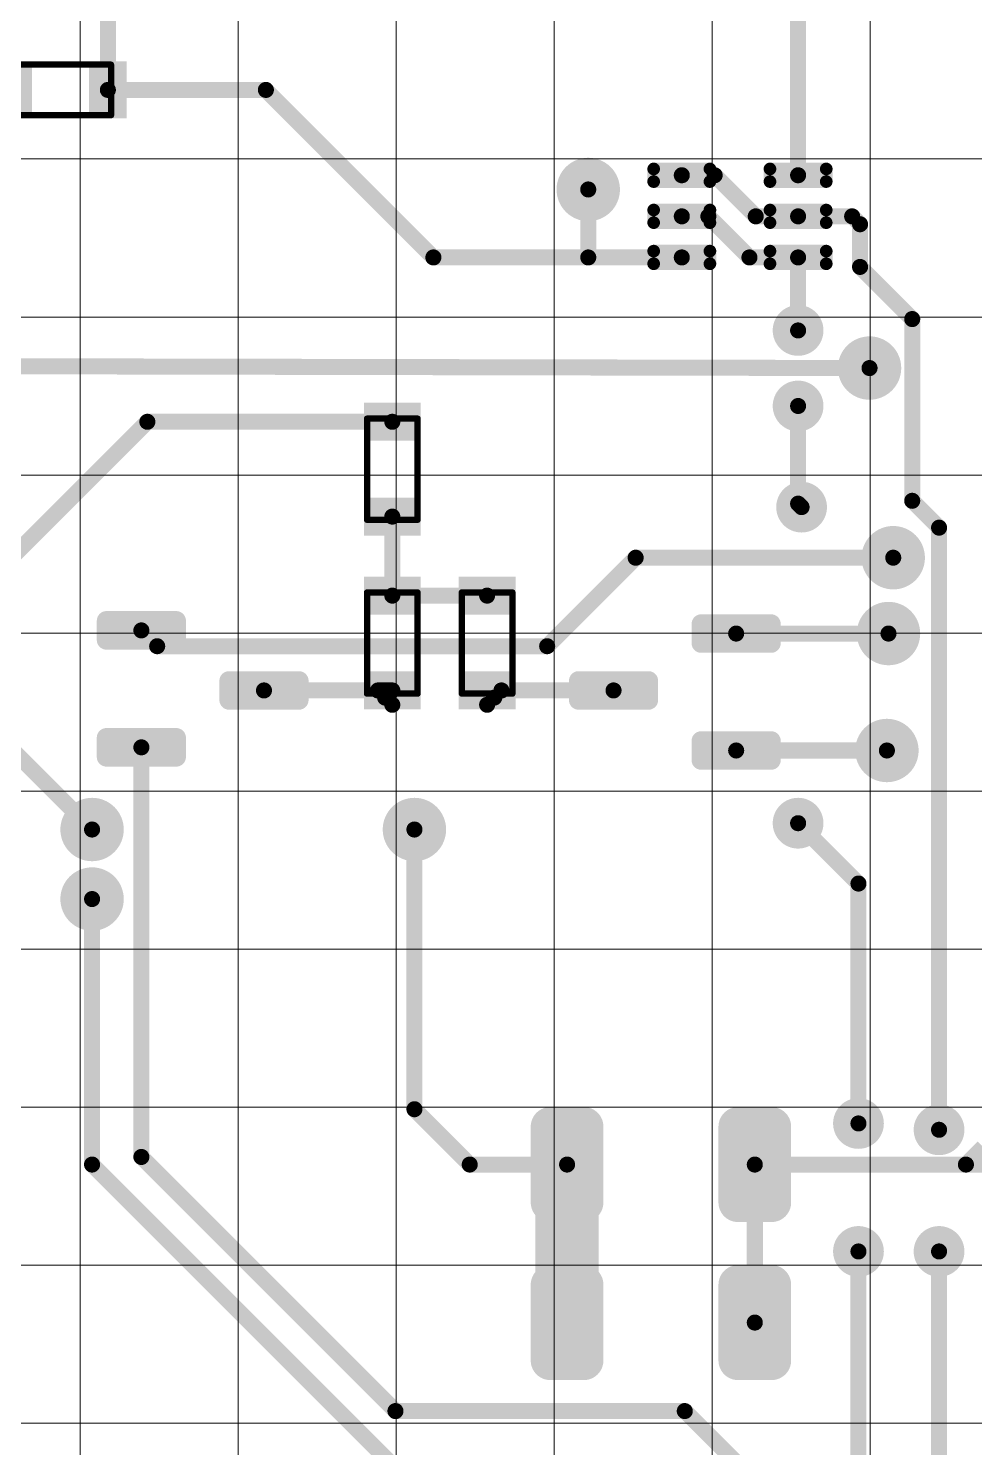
# Model space of a CAD drawing. Extents: x 1752 to 2593, y 74 to 668.
# Drawn here: x 1960.37 to 1988.32, y 525.77 to 567.68 of the extents above; entities that cross this region are included whole.
import ezdxf

# ---------------------------------------------------------------- set-up
doc = ezdxf.new("R2010")
doc.units = 0
doc.header["$MEASUREMENT"] = 0
doc.layers.get('0').update_dxf_attribs({"linetype": 'CONTINUOUS'})
for name, color, linetype in [('BottomSolder', 6, 'CONTINUOUS'), ('KeepOutLayer', 6, 'CONTINUOUS'), ('TopLayer', 1, 'CONTINUOUS')]:
    doc.layers.add(name, color=color, linetype=linetype)

# ---------------------------------------------------------------- blocks, each defined once
blk = doc.blocks.new('CAP3216X125N_9')
at = {"layer": 'TopLayer', "const_width": 0.31049976}
for points in [[(-1.90473076, 0.59950096, 1), (-1.594231, 0.59950096, 1)], [(-1.37573004, 0.59950096, 1), (-1.06523028, 0.59950096, 1)], [(1.06524044, 0.59950096, 1), (1.3757402, 0.59950096, 1)], [(1.59424116, 0.59950096, 1), (1.90474092, 0.59950096, 1)], [(-1.90473076, -0.59949588, 1), (-1.594231, -0.59949588, 1)], [(-1.37573004, -0.59949588, 1), (-1.06523028, -0.59949588, 1)], [(1.06524044, -0.59949588, 1), (1.3757402, -0.59949588, 1)], [(1.59424116, -0.59949588, 1), (1.90474092, -0.59949588, 1)]]:
    blk.add_lwpolyline(points, format="xyb", close=True, dxfattribs=at)
at = {"layer": 'TopLayer'}
for points in [[(-1.22048016, -0.90999564), (-1.22048016, 0.91000072), (-1.74948088, -0.90999564), (-1.74948088, 0.91000072)], [(1.74949104, -0.90999564), (1.74949104, 0.91000072), (1.22049032, -0.90999564), (1.22049032, 0.91000072)], [(-0.9099803999999999, -0.59949588), (-0.9099803999999999, 0.59950096), (-2.05998064, -0.59949588), (-2.05998064, 0.59950096)], [(2.0599908, -0.59949588), (2.0599908, 0.59950096), (0.90999056, -0.59949588), (0.90999056, 0.59950096)]]:
    blk.add_solid(points, dxfattribs=at)
blk = doc.blocks.new('CAP3216X125N_13')
at = {"layer": 'TopLayer', "const_width": 0.31049976}
for points in [[(-1.90473076, 0.5995314399999999, 1), (-1.594231, 0.5995314399999999, 1)], [(-1.37573004, 0.5995314399999999, 1), (-1.06523028, 0.5995314399999999, 1)], [(1.06524044, 0.5995314399999999, 1), (1.3757402, 0.5995314399999999, 1)], [(1.59424116, 0.5995314399999999, 1), (1.90474092, 0.5995314399999999, 1)], [(-1.90473076, -0.5994653999999999, 1), (-1.594231, -0.5994653999999999, 1)], [(-1.37573004, -0.5994653999999999, 1), (-1.06523028, -0.5994653999999999, 1)], [(1.06524044, -0.5994653999999999, 1), (1.3757402, -0.5994653999999999, 1)], [(1.59424116, -0.5994653999999999, 1), (1.90474092, -0.5994653999999999, 1)]]:
    blk.add_lwpolyline(points, format="xyb", close=True, dxfattribs=at)
at = {"layer": 'TopLayer'}
for points in [[(-1.22048016, -0.9099651599999999), (-1.22048016, 0.9100311999999999), (-1.74948088, -0.9099651599999999), (-1.74948088, 0.9100311999999999)], [(1.74949104, -0.9099651599999999), (1.74949104, 0.9100311999999999), (1.22049032, -0.9099651599999999), (1.22049032, 0.9100311999999999)], [(-0.9099803999999999, -0.5994653999999999), (-0.9099803999999999, 0.5995314399999999), (-2.05998064, -0.5994653999999999), (-2.05998064, 0.5995314399999999)], [(2.0599908, -0.5994653999999999), (2.0599908, 0.5995314399999999), (0.90999056, -0.5994653999999999), (0.90999056, 0.5995314399999999)]]:
    blk.add_solid(points, dxfattribs=at)
blk = doc.blocks.new('SOP65P210X100_6N_60')
at = {"layer": 'TopLayer', "const_width": 0.0999998}
for points in [[(-1.41497812, 0.74996294, 1), (-1.31497832, 0.74996294, 1)], [(-0.52497736, 0.74996294, 1), (-0.42497756, 0.74996294, 1)], [(0.42499788, 0.74996294, 1), (0.52499768, 0.74996294, 1)], [(1.31499864, 0.74996294, 1), (1.41499844, 0.74996294, 1)], [(-1.41497812, 0.54996334, 1), (-1.31497832, 0.54996334, 1)], [(-0.52497736, 0.54996334, 1), (-0.42497756, 0.54996334, 1)], [(0.42499788, 0.54996334, 1), (0.52499768, 0.54996334, 1)], [(1.31499864, 0.54996334, 1), (1.41499844, 0.54996334, 1)], [(-1.41497812, 0.09997694, 1), (-1.31497832, 0.09997694, 1)], [(-0.52497736, 0.09997694, 1), (-0.42497756, 0.09997694, 1)], [(0.42499788, 0.09997694, 1), (0.52499768, 0.09997694, 1)], [(1.31499864, 0.09997694, 1), (1.41499844, 0.09997694, 1)], [(-1.41497812, -0.10002266, 1), (-1.31497832, -0.10002266, 1)], [(-0.52497736, -0.10002266, 1), (-0.42497756, -0.10002266, 1)], [(0.42499788, -0.10002266, 1), (0.52499768, -0.10002266, 1)], [(1.31499864, -0.10002266, 1), (1.41499844, -0.10002266, 1)], [(-1.41497812, -0.5500090599999999, 1), (-1.31497832, -0.5500090599999999, 1)], [(-1.41497812, -0.75000866, 1), (-1.31497832, -0.75000866, 1)], [(-0.52497736, -0.5500090599999999, 1), (-0.42497756, -0.5500090599999999, 1)], [(-0.52497736, -0.75000866, 1), (-0.42497756, -0.75000866, 1)], [(0.42499788, -0.5500090599999999, 1), (0.52499768, -0.5500090599999999, 1)], [(0.42499788, -0.75000866, 1), (0.52499768, -0.75000866, 1)], [(1.31499864, -0.5500090599999999, 1), (1.41499844, -0.5500090599999999, 1)], [(1.31499864, -0.75000866, 1), (1.41499844, -0.75000866, 1)]]:
    blk.add_lwpolyline(points, format="xyb", close=True, dxfattribs=at)
at = {"layer": 'TopLayer'}
for points in [[(-1.46497802, 0.54996334), (-0.37497766, 0.54996334), (-1.46497802, 0.74996294), (-0.37497766, 0.74996294)], [(-1.36497822, 0.44996354), (-0.47497746, 0.44996354), (-1.36497822, 0.8499627399999999), (-0.47497746, 0.8499627399999999)], [(1.46499834, 0.74996294), (0.37499798, 0.74996294), (1.46499834, 0.54996334), (0.37499798, 0.54996334)], [(1.36499854, 0.8499627399999999), (0.47499778, 0.8499627399999999), (1.36499854, 0.44996354), (0.47499778, 0.44996354)], [(-1.46497802, -0.10002266), (-0.37497766, -0.10002266), (-1.46497802, 0.09997694), (-0.37497766, 0.09997694)], [(-1.36497822, -0.20002246), (-0.47497746, -0.20002246), (-1.36497822, 0.19997674), (-0.47497746, 0.19997674)], [(1.46499834, 0.09997694), (0.37499798, 0.09997694), (1.46499834, -0.10002266), (0.37499798, -0.10002266)], [(1.36499854, 0.19997674), (0.47499778, 0.19997674), (1.36499854, -0.20002246), (0.47499778, -0.20002246)], [(-1.46497802, -0.75000866), (-0.37497766, -0.75000866), (-1.46497802, -0.5500090599999999), (-0.37497766, -0.5500090599999999)], [(-1.36497822, -0.85000846), (-0.47497746, -0.85000846), (-1.36497822, -0.45000926), (-0.47497746, -0.45000926)], [(1.46499834, -0.5500090599999999), (0.37499798, -0.5500090599999999), (1.46499834, -0.75000866), (0.37499798, -0.75000866)], [(1.36499854, -0.45000926), (0.47499778, -0.45000926), (1.36499854, -0.85000846), (0.47499778, -0.85000846)]]:
    blk.add_solid(points, dxfattribs=at)
blk = doc.blocks.new('___0603_85')
at = {"layer": 'KeepOutLayer', "const_width": 0.0999998}
for points in [[(-0.79999586, 0.40002968), (-0.79999586, -0.39996872)], [(0.80000094, 0.40002968), (-0.79999586, 0.40002968)], [(0.80000094, 0.40002968), (0.80000094, -0.39996872)], [(0.80000094, -0.39996872), (-0.79999586, -0.39996872)]]:
    blk.add_lwpolyline(points, dxfattribs=at)
at = {"layer": 'KeepOutLayer', "const_width": 0.0499999}
for points in [[(-0.8249945399999999, 0.40002968, 1), (-0.77499718, 0.40002968, 1)], [(-0.8249945399999999, 0.40002968, 1), (-0.77499718, 0.40002968, 1)], [(0.7750022599999999, 0.40002968, 1), (0.8249996199999999, 0.40002968, 1)], [(0.7750022599999999, 0.40002968, 1), (0.8249996199999999, 0.40002968, 1)], [(-0.8249945399999999, -0.39996872, 1), (-0.77499718, -0.39996872, 1)], [(-0.8249945399999999, -0.39996872, 1), (-0.77499718, -0.39996872, 1)], [(0.7750022599999999, -0.39996872, 1), (0.8249996199999999, -0.39996872, 1)], [(0.7750022599999999, -0.39996872, 1), (0.8249996199999999, -0.39996872, 1)]]:
    blk.add_lwpolyline(points, format="xyb", close=True, dxfattribs=at)
at = {"layer": 'TopLayer'}
for points in [[(-1.05000806, -0.44996862), (-0.45000926, -0.44996862), (-1.05000806, 0.45002958), (-0.45000926, 0.45002958)], [(0.45001434, -0.44996862), (1.05001314, -0.44996862), (0.45001434, 0.45002958), (1.05001314, 0.45002958)]]:
    blk.add_solid(points, dxfattribs=at)
blk = doc.blocks.new('___0603_92')
at = {"layer": 'KeepOutLayer', "const_width": 0.0999998}
for points in [[(-0.79996284, 0.39999412), (-0.79996284, -0.40000428)], [(-0.79996284, 0.39999412), (0.8000339599999999, 0.39999412)], [(0.8000339599999999, 0.39999412), (0.8000339599999999, -0.40000428)], [(-0.79996284, -0.40000428), (0.8000339599999999, -0.40000428)]]:
    blk.add_lwpolyline(points, dxfattribs=at)
at = {"layer": 'KeepOutLayer', "const_width": 0.0499999}
for points in [[(-0.82496152, 0.39999412, 1), (-0.7749641599999999, 0.39999412, 1)], [(-0.82496152, 0.39999412, 1), (-0.7749641599999999, 0.39999412, 1)], [(0.77503528, 0.39999412, 1), (0.82503264, 0.39999412, 1)], [(0.77503528, 0.39999412, 1), (0.82503264, 0.39999412, 1)], [(-0.82496152, -0.40000428, 1), (-0.7749641599999999, -0.40000428, 1)], [(-0.82496152, -0.40000428, 1), (-0.7749641599999999, -0.40000428, 1)], [(0.77503528, -0.40000428, 1), (0.82503264, -0.40000428, 1)], [(0.77503528, -0.40000428, 1), (0.82503264, -0.40000428, 1)]]:
    blk.add_lwpolyline(points, format="xyb", close=True, dxfattribs=at)
at = {"layer": 'TopLayer'}
for points in [[(-1.04997504, -0.45000418), (-0.44997624, -0.45000418), (-1.04997504, 0.44999402), (-0.44997624, 0.44999402)], [(0.45004736, -0.45000418), (1.05004616, -0.45000418), (0.45004736, 0.44999402), (1.05004616, 0.44999402)]]:
    blk.add_solid(points, dxfattribs=at)
blk = doc.blocks.new('___0603_93')
at = {"layer": 'KeepOutLayer', "const_width": 0.0999998}
for points in [[(-0.7999704599999999, 0.3999738), (-0.7999704599999999, -0.4000246)], [(-0.7999704599999999, 0.3999738), (0.80002634, 0.3999738)], [(0.80002634, 0.3999738), (0.80002634, -0.4000246)], [(-0.7999704599999999, -0.4000246), (0.80002634, -0.4000246)]]:
    blk.add_lwpolyline(points, dxfattribs=at)
at = {"layer": 'KeepOutLayer', "const_width": 0.0499999}
for points in [[(-0.82496914, 0.3999738, 1), (-0.77497178, 0.3999738, 1)], [(-0.82496914, 0.3999738, 1), (-0.77497178, 0.3999738, 1)], [(0.77502766, 0.3999738, 1), (0.82502502, 0.3999738, 1)], [(0.77502766, 0.3999738, 1), (0.82502502, 0.3999738, 1)], [(-0.82496914, -0.4000246, 1), (-0.77497178, -0.4000246, 1)], [(-0.82496914, -0.4000246, 1), (-0.77497178, -0.4000246, 1)], [(0.77502766, -0.4000246, 1), (0.82502502, -0.4000246, 1)], [(0.77502766, -0.4000246, 1), (0.82502502, -0.4000246, 1)]]:
    blk.add_lwpolyline(points, format="xyb", close=True, dxfattribs=at)
at = {"layer": 'TopLayer'}
for points in [[(-1.04998266, -0.4500245), (-0.44998386, -0.4500245), (-1.04998266, 0.4499737), (-0.44998386, 0.4499737)], [(0.45003974, -0.4500245), (1.05003854, -0.4500245), (0.45003974, 0.4499737), (1.05003854, 0.4499737)]]:
    blk.add_solid(points, dxfattribs=at)
blk = doc.blocks.new('___0603_97')
at = {"layer": 'KeepOutLayer', "const_width": 0.0999998}
for points in [[(-0.79996538, 0.3999738), (-0.79996538, -0.4000246)], [(-0.79996538, 0.3999738), (0.8000314199999999, 0.3999738)], [(0.8000314199999999, 0.3999738), (0.8000314199999999, -0.4000246)], [(-0.79996538, -0.4000246), (0.8000314199999999, -0.4000246)]]:
    blk.add_lwpolyline(points, dxfattribs=at)
at = {"layer": 'KeepOutLayer', "const_width": 0.0499999}
for points in [[(-0.82496406, 0.3999738, 1), (-0.7749667, 0.3999738, 1)], [(-0.82496406, 0.3999738, 1), (-0.7749667, 0.3999738, 1)], [(0.77503274, 0.3999738, 1), (0.8250301, 0.3999738, 1)], [(0.77503274, 0.3999738, 1), (0.8250301, 0.3999738, 1)], [(-0.82496406, -0.4000246, 1), (-0.7749667, -0.4000246, 1)], [(-0.82496406, -0.4000246, 1), (-0.7749667, -0.4000246, 1)], [(0.77503274, -0.4000246, 1), (0.8250301, -0.4000246, 1)], [(0.77503274, -0.4000246, 1), (0.8250301, -0.4000246, 1)]]:
    blk.add_lwpolyline(points, format="xyb", close=True, dxfattribs=at)
at = {"layer": 'TopLayer'}
for points in [[(-1.04997758, -0.4500245), (-0.44997878, -0.4500245), (-1.04997758, 0.4499737), (-0.44997878, 0.4499737)], [(0.45004482, -0.4500245), (1.05004362, -0.4500245), (0.45004482, 0.4499737), (1.05004362, 0.4499737)]]:
    blk.add_solid(points, dxfattribs=at)
blk = doc.blocks.new('SOT23_3P96_237X112L42X44_125')
at = {"layer": 'TopLayer', "const_width": 0.15249906}
for points in [[(-1.59869124, 1.10247684, 1), (-1.44619472, 1.10247684, 1)], [(-0.49368964, 1.10247684, 1), (-0.34119312, 1.10247684, 1)], [(-1.59869124, 0.79747872, 1), (-1.44619472, 0.79747872, 1)], [(-0.49368964, 0.79747872, 1), (-0.34119312, 0.79747872, 1)], [(0.34130996, 0.15246604, 1), (0.49380648, 0.15246604, 1)], [(1.44631156, 0.15246604, 1), (1.59880808, 0.15246604, 1)], [(0.34130996, -0.15253208, 1), (0.49380648, -0.15253208, 1)], [(1.44631156, -0.15253208, 1), (1.59880808, -0.15253208, 1)], [(-1.59869124, -0.74755756, 1), (-1.44619472, -0.74755756, 1)], [(-0.49368964, -0.74755756, 1), (-0.34119312, -0.74755756, 1)], [(-1.59869124, -1.05255568, 1), (-1.44619472, -1.05255568, 1)], [(-0.49368964, -1.05255568, 1), (-0.34119312, -1.05255568, 1)]]:
    blk.add_lwpolyline(points, format="xyb", close=True, dxfattribs=at)
at = {"layer": 'TopLayer'}
for points in [[(-1.52244298, 1.2549759), (-1.52244298, 0.64497966), (-0.41744138, 1.2549759), (-0.41744138, 0.64497966)], [(-1.67494204, 1.10247684), (-1.67494204, 0.79747872), (-0.26494232, 1.10247684), (-0.26494232, 0.79747872)], [(0.41755822, 0.3049651), (0.41755822, -0.30503114), (1.52255982, 0.3049651), (1.52255982, -0.30503114)], [(0.26505916, 0.15246604), (0.26505916, -0.15253208), (1.67505888, 0.15246604), (1.67505888, -0.15253208)], [(-1.52244298, -0.5950584999999999), (-1.52244298, -1.20505474), (-0.41744138, -0.5950584999999999), (-0.41744138, -1.20505474)], [(-1.67494204, -0.74755756), (-1.67494204, -1.05255568), (-0.26494232, -0.74755756), (-0.26494232, -1.05255568)]]:
    blk.add_solid(points, dxfattribs=at)
blk = doc.blocks.new('SOT23_3P96_237X112L42X44_126')
at = {"layer": 'TopLayer', "const_width": 0.15249906}
for points in [[(-1.59874458, 1.1025251, 1), (-1.44624806, 1.1025251, 1)], [(-0.49374298, 1.1025251, 1), (-0.34124646, 1.1025251, 1)], [(-1.59874458, 0.79752698, 1), (-1.44624806, 0.79752698, 1)], [(-0.49374298, 0.79752698, 1), (-0.34124646, 0.79752698, 1)], [(0.34125662, 0.1525143, 1), (0.49375314, 0.1525143, 1)], [(1.44625822, 0.1525143, 1), (1.59875474, 0.1525143, 1)], [(0.34125662, -0.15248382, 1), (0.49375314, -0.15248382, 1)], [(1.44625822, -0.15248382, 1), (1.59875474, -0.15248382, 1)], [(-1.59874458, -0.7475092999999999, 1), (-1.44624806, -0.7475092999999999, 1)], [(-0.49374298, -0.7475092999999999, 1), (-0.34124646, -0.7475092999999999, 1)], [(-1.59874458, -1.05250742, 1), (-1.44624806, -1.05250742, 1)], [(-0.49374298, -1.05250742, 1), (-0.34124646, -1.05250742, 1)]]:
    blk.add_lwpolyline(points, format="xyb", close=True, dxfattribs=at)
at = {"layer": 'TopLayer'}
for points in [[(-1.52249632, 1.25502416), (-1.52249632, 0.64502792), (-0.41749472, 1.25502416), (-0.41749472, 0.64502792)], [(-1.67499538, 1.1025251), (-1.67499538, 0.79752698), (-0.26499566, 1.1025251), (-0.26499566, 0.79752698)], [(0.41750488, 0.30501336), (0.41750488, -0.30498288), (1.52250648, 0.30501336), (1.52250648, -0.30498288)], [(0.26500582, 0.1525143), (0.26500582, -0.15248382), (1.67500554, 0.1525143), (1.67500554, -0.15248382)], [(-1.52249632, -0.5950102399999999), (-1.52249632, -1.20500648), (-0.41749472, -0.5950102399999999), (-0.41749472, -1.20500648)], [(-1.67499538, -0.7475092999999999), (-1.67499538, -1.05250742), (-0.26499566, -0.7475092999999999), (-0.26499566, -1.05250742)]]:
    blk.add_solid(points, dxfattribs=at)

msp = doc.modelspace()

# ---------------------------------------------------------------- linework, layer by layer
at = {"lineweight": 9}
for p, q in [((1961.895451783016, 615.1674372301444), (1961.895451783016, 465.8091769876678)), ((1966.562897821661, 615.1674372301444), (1966.562897821661, 461.1417369233536)), ((1971.230343860307, 615.1674372301444), (1971.230343860307, 465.8091769876678)), ((1975.897789898952, 615.1674372301444), (1975.897789898952, 465.8091769876678)), ((1980.565235937597, 615.1674372301444), (1980.565235937597, 465.8091769876678)), ((1985.232681976242, 615.1674372301444), (1985.232681976242, 461.1417369233536)), ((2003.902491073655, 563.825549773548), (1817.204648295641, 563.825549773548)), ((2041.242065366484, 563.8255295800678), (1854.54422258847, 563.8255295800678)), ((2003.902491073655, 559.1581037349027), (1812.53717854637, 559.1581037349027)), ((2041.242065366484, 559.1580835414228), (1849.8767528392, 559.1580835414228)), ((2003.902491073655, 554.4906576962577), (1817.204648295641, 554.4906576962577)), ((2041.242065366484, 554.4906375027775), (1854.54422258847, 554.4906375027775)), ((2003.902466746926, 549.8232116576124), (1817.204623968912, 549.8232116576124)), ((2041.242041039756, 549.8231914641323), (1854.544198261742, 549.8231914641323)), ((2003.902491073655, 545.1557656189672), (1817.204648295641, 545.1557656189672)), ((2041.242065366484, 545.1557454254872), (1854.54422258847, 545.1557454254872)), ((2003.902491073655, 540.4883195803219), (1812.53717854637, 540.4883195803219)), ((2041.242065366484, 540.488299386842), (1849.8767528392, 540.488299386842)), ((2003.902491073655, 535.8208735416769), (1817.204648295641, 535.8208735416769)), ((2041.242065366484, 535.8208533481967), (1854.54422258847, 535.8208533481967)), ((2003.902491073655, 531.1534275030316), (1817.204648295641, 531.1534275030316)), ((2041.242065366484, 531.1534073095514), (1854.54422258847, 531.1534073095514)), ((2003.902491073655, 526.4859814643863), (1817.204648295641, 526.4859814643863)), ((2041.242065366484, 526.4859612709064), (1854.54422258847, 526.4859612709064))]:
    msp.add_line(p, q, dxfattribs=at)
at = {"layer": 'BottomSolder'}
for points, const_width in [([(1976.435085403809, 562.9249746355118, 1), (1977.37156028342, 562.9249746355118, 1)], 0.9364748796110403), ([(1982.726771111967, 558.7615404796364, 1), (1983.476548523428, 558.7615404796364, 1)], 0.7497774114609154), ([(1984.743151189241, 557.650730852207, 1), (1985.679626068852, 557.650730852207, 1)], 0.9364748796110403), ([(1982.726771111967, 556.5305413011812, 1), (1983.476548523428, 556.5305413011812, 1)], 0.7497774114609154), ([(1982.829495027514, 553.543377068654, 1), (1983.579272438975, 553.543377068654, 1)], 0.7497774114609154), ([(1985.443269065866, 552.0497925813278, 1), (1986.379743945477, 552.0497925813278, 1)], 0.9364748796110403), ([(1985.303238851566, 549.8093945107752, 1), (1986.239713731177, 549.8093945107752, 1)], 0.9364748796110403), ([(1985.25656685559, 546.3555103184984, 1), (1986.193041735202, 546.3555103184984, 1)], 0.9364748796110403), ([(1961.77935786465, 544.0218204193731, 1), (1962.715832744261, 544.0218204193731, 1)], 0.9364748796110403), ([(1971.300881319055, 544.0218204193731, 1), (1972.237356198666, 544.0218204193731, 1)], 0.9364748796110403), ([(1982.726771111967, 544.2084846926467, 1), (1983.476548523428, 544.2084846926467, 1)], 0.7497774114609154), ([(1961.77935786465, 541.96810084847, 1), (1962.715832744261, 541.96810084847, 1)], 0.9364748796110403), ([(1984.50977698299, 535.3403359870155, 1), (1985.259554394451, 535.3403359870155, 1)], 0.7497774114609154), ([(1986.890176815092, 535.1536385188655, 1), (1987.639954226553, 535.1536385188655, 1)], 0.7497774114609154), ([(1984.50977698299, 531.5597051437875, 1), (1985.259554394451, 531.5597051437875, 1)], 0.7497774114609154), ([(1986.890176815092, 531.5597098859126, 1), (1987.639954226553, 531.5597098859126, 1)], 0.7497774114609154)]:
    msp.add_lwpolyline(points, format="xyb", close=True, dxfattribs=dict(at, const_width=const_width))
at = {"layer": 'TopLayer'}
for points, const_width in [([(1983.101659817698, 563.3450320835371), (1983.101659817698, 572.0824925614637)], 0.4742125175263521), ([(1962.714315264205, 565.8653767716859), (1962.714315264205, 569.1046276364051)], 0.4742125175263521), ([(1962.714315264205, 565.8653767716859), (1967.38179938921, 565.8653767716859)], 0.4742125175263521), ([(1967.38179938921, 565.8653767716859), (1972.329163742059, 560.9180124188371)], 0.4742125175263521), ([(1979.666464340737, 563.3450320835371), (1980.637272206617, 563.3450320835371)], 0.4742125175263521), ([(1980.637272206617, 563.3450320835371), (1981.850782038966, 562.1315222511868)], 0.4742125175263521), ([(1976.903322843614, 560.9180124188371), (1976.903322843614, 562.9249746355118)], 0.4742125175263521), ([(1979.666464340737, 562.1315222511868), (1980.450527317215, 562.1315222511868)], 0.4742125175263521), ([(1980.450527317215, 562.1315222511868), (1981.664037149565, 560.9180124188371)], 0.4742125175263521), ([(1981.850782038966, 562.1315222511868), (1983.101659817698, 562.1315222511868)], 0.4742125175263521), ([(1983.101659817698, 562.1315222511868), (1984.697920799319, 562.1315222511868)], 0.4742125175263521), ([(1984.697920799319, 562.1315222511868), (1984.931342426821, 561.8981006236849)], 0.4742125175263521), ([(1984.931342426821, 560.6378950847342), (1984.931342426821, 561.8981006236849)], 0.4742125175263521), ([(1972.329163742059, 560.9180124188371), (1976.903322843614, 560.9180124188371)], 0.4742125175263521), ([(1976.903322843614, 560.9180124188371), (1979.666464340737, 560.9180124188371)], 0.4742125175263521), ([(1981.664037149565, 560.9180124188371), (1983.101659817698, 560.9180124188371)], 0.4742125175263521), ([(1983.101659817698, 558.7615404796364), (1983.101659817698, 560.9180124188371)], 0.4742125175263521), ([(1984.931342426821, 560.6378950847342), (1986.471598910122, 559.0976386014332)], 0.4742125175263521), ([(1986.471598910122, 553.730074536804), (1986.471598910122, 559.0976386014332)], 0.4742125175263521), ([(1940.963989092838, 557.7441080390332), (1985.211388629046, 557.650730852207)], 0.4742125175263521), ([(1983.101659817698, 553.6461009842006), (1983.101659817698, 556.5305413011812)], 0.4742125175263521), ([(1957.043397452114, 549.2260182717142), (1963.881257427334, 556.0638782469338)], 0.4742125175263521), ([(1963.881257427334, 556.0638782469338), (1971.115748752212, 556.0638782469338)], 0.4742125175263521), ([(1983.101659817698, 553.6461009842006), (1983.204383733244, 553.543377068654)], 0.4742125175263521), ([(1986.471598910122, 553.730074536804), (1987.265065520823, 552.9366079261034)], 0.4742125175263521), ([(1971.115748752212, 550.9296741621794), (1971.115748752212, 553.2633688034299)], 0.4742125175263521), ([(1987.265065520823, 535.1536385188655), (1987.265065520823, 552.9366079261034)], 0.4742125175263521), ([(1975.689813011265, 549.435999574475), (1978.303577565367, 552.0497641285766)], 0.4742125175263521), ([(1978.303577565367, 552.0497641285766), (1985.911506505671, 552.0497925813278)], 0.4742125175263521), ([(1971.115748752212, 550.9296741621794), (1973.916163353212, 550.9296741621794)], 0.4742125175263521), ([(1963.703807103275, 549.9028143767281), (1964.170621905529, 549.435999574475)], 0.4742125175263521), ([(1981.272053082578, 549.8094893532788), (1981.272147925082, 549.8093945107752)], 0.4742125175263521), ([(1981.272147925082, 549.8093945107752), (1985.771476291372, 549.8093945107752)], 0.4742125175263521), ([(1964.170621905529, 549.435999574475), (1975.689813011265, 549.435999574475)], 0.4742125175263521), ([(1957.043397452114, 549.2260182717142), (1962.247595304455, 544.0218204193731)], 0.4742125175263521), ([(1967.325747469638, 548.1291647186757), (1970.691897604047, 548.1291647186757)], 0.4742125175263521), ([(1970.691897604047, 548.1291647186757), (1970.903870599381, 547.9172865658448)], 0.4742125175263521), ([(1970.691897604047, 548.1291647186757), (1970.903870599381, 547.9172865658448)], 0.4742125175263521), ([(1970.691897604047, 548.1291647186757), (1971.115748752212, 548.1291647186757)], 0.4742125175263521), ([(1970.691897604047, 548.1291647186757), (1970.903870599381, 547.9172865658448)], 0.4742125175263521), ([(1974.128041506043, 547.9172865658448), (1974.339919658873, 548.1291647186757)], 0.4742125175263521), ([(1974.128041506043, 547.9172865658448), (1974.339919658873, 548.1291647186757)], 0.4742125175263521), ([(1974.128041506043, 547.9172865658448), (1974.339919658873, 548.1291647186757)], 0.4742125175263521), ([(1974.339919658873, 548.1291647186757), (1977.650112716215, 548.1291647186757)], 0.4742125175263521), ([(1970.903870599381, 547.9172865658448), (1971.115748752212, 547.705408413014)], 0.4742125175263521), ([(1970.903870599381, 547.9172865658448), (1971.115748752212, 547.705408413014)], 0.4742125175263521), ([(1970.903870599381, 547.9172865658448), (1971.115748752212, 547.705408413014)], 0.4742125175263521), ([(1970.903870599381, 547.9172865658448), (1971.115748752212, 547.705408413014)], 0.4742125175263521), ([(1970.903870599381, 547.9172865658448), (1971.115748752212, 547.705408413014)], 0.4742125175263521), ([(1973.916163353212, 547.705408413014), (1974.128041506043, 547.9172865658448)], 0.4742125175263521), ([(1973.916163353212, 547.705408413014), (1974.128041506043, 547.9172865658448)], 0.4742125175263521), ([(1973.916163353212, 547.705408413014), (1974.128041506043, 547.9172865658448)], 0.4742125175263521), ([(1963.703807103275, 534.3508251794439), (1963.703807103275, 546.4488400840729)], 0.4742125175263521), ([(1981.272053082578, 546.3555150606236), (1985.724804295397, 546.3555103184984)], 0.4742125175263521), ([(1971.76911875886, 535.7603744665395), (1971.76911875886, 544.0218204193731)], 0.4742125175263521), ([(1983.101659817698, 544.2084846926467), (1984.884665688721, 542.4254788216243)], 0.4742125175263521), ([(1984.884665688721, 535.3403359870155), (1984.884665688721, 542.4254788216243)], 0.4742125175263521), ([(1962.247595304455, 534.1268071861649), (1962.247595304455, 541.96810084847)], 0.4742125175263521), ([(1971.76911875886, 535.7603744665395), (1973.402780881738, 534.1268071861649)], 0.4742125175263521), ([(1976.2779313755, 529.4594179036634), (1976.2779313755, 534.1268071861649)], 1.866979423626424), ([(1988.058532131523, 534.1268071861649), (1988.571985734875, 534.6402607895164)], 0.4742125175263521), ([(1963.703807103275, 534.3508251794439), (1971.209073775662, 526.845558507058)], 0.4742125175263521), ([(1962.247595304455, 534.1268071861649), (1971.582373869458, 524.7919337786585)], 0.4742125175263521), ([(1973.402780881738, 534.1268071861649), (1976.2779313755, 534.1268071861649)], 0.4742125175263521), ([(1981.822803500433, 534.1268071861649), (1988.058532131523, 534.1268071861649)], 0.4742125175263521), ([(1981.822803500433, 529.4594179036634), (1981.822803500433, 534.1268071861649)], 0.4742125175263521), ([(1988.058532131523, 534.1268071861649), (1997.62678922953, 534.1268071861649)], 0.4742125175263521), ([(1984.884665688721, 521.6740481235498), (1984.884665688721, 531.5597051437875)], 0.4742125175263521), ([(1987.265065520823, 522.3648429820811), (1987.265065520823, 531.5597098859126)], 0.4742125175263521), ([(1971.209073775662, 526.845558507058), (1979.754098813976, 526.845558507058)], 0.4742125175263521), ([(1979.754098813976, 526.845558507058), (1981.384062079217, 525.21569008432)], 0.4742125175263521)]:
    msp.add_lwpolyline(points, dxfattribs=dict(at, const_width=const_width))
for points, const_width in [([(1962.595762134823, 565.8653767716859, 1), (1962.832868393587, 565.8653767716859, 1)], 0.2371062587631761), ([(1962.595762134823, 565.8653767716859, 1), (1962.832868393587, 565.8653767716859, 1)], 0.2371062587631761), ([(1967.263246259828, 565.8653767716859, 1), (1967.500352518592, 565.8653767716859, 1)], 0.2371062587631761), ([(1967.263246259828, 565.8653767716859, 1), (1967.500352518592, 565.8653767716859, 1)], 0.2371062587631761), ([(1976.529927907314, 562.9249746355118, 1), (1977.276717779914, 562.9249746355118, 1)], 0.7467898726004993), ([(1979.547911211355, 563.3450320835371, 1), (1979.785017470118, 563.3450320835371, 1)], 0.2371062587631761), ([(1980.518719077236, 563.3450320835371, 1), (1980.755825335999, 563.3450320835371, 1)], 0.2371062587631761), ([(1980.518719077236, 563.3450320835371, 1), (1980.755825335999, 563.3450320835371, 1)], 0.2371062587631761), ([(1982.983106688317, 563.3450320835371, 1), (1983.22021294708, 563.3450320835371, 1)], 0.2371062587631761), ([(1976.784769714233, 562.9249746355118, 1), (1977.021875972996, 562.9249746355118, 1)], 0.2371062587631761), ([(1979.547911211355, 562.1315222511868, 1), (1979.785017470118, 562.1315222511868, 1)], 0.2371062587631761), ([(1980.331974187833, 562.1315222511868, 1), (1980.569080446597, 562.1315222511868, 1)], 0.2371062587631761), ([(1980.331974187833, 562.1315222511868, 1), (1980.569080446597, 562.1315222511868, 1)], 0.2371062587631761), ([(1981.732228909586, 562.1315222511868, 1), (1981.969335168349, 562.1315222511868, 1)], 0.2371062587631761), ([(1981.732228909586, 562.1315222511868, 1), (1981.969335168349, 562.1315222511868, 1)], 0.2371062587631761), ([(1982.983106688317, 562.1315222511868, 1), (1983.22021294708, 562.1315222511868, 1)], 0.2371062587631761), ([(1982.983106688317, 562.1315222511868, 1), (1983.22021294708, 562.1315222511868, 1)], 0.2371062587631761), ([(1984.579367669937, 562.1315222511868, 1), (1984.8164739287, 562.1315222511868, 1)], 0.2371062587631761), ([(1984.579367669937, 562.1315222511868, 1), (1984.8164739287, 562.1315222511868, 1)], 0.2371062587631761), ([(1984.812789297439, 561.8981006236849, 1), (1985.049895556203, 561.8981006236849, 1)], 0.2371062587631761), ([(1984.812789297439, 561.8981006236849, 1), (1985.049895556203, 561.8981006236849, 1)], 0.2371062587631761), ([(1972.210610612677, 560.9180124188371, 1), (1972.44771687144, 560.9180124188371, 1)], 0.2371062587631761), ([(1972.210610612677, 560.9180124188371, 1), (1972.44771687144, 560.9180124188371, 1)], 0.2371062587631761), ([(1976.784769714233, 560.9180124188371, 1), (1977.021875972996, 560.9180124188371, 1)], 0.2371062587631761), ([(1976.784769714233, 560.9180124188371, 1), (1977.021875972996, 560.9180124188371, 1)], 0.2371062587631761), ([(1976.784769714233, 560.9180124188371, 1), (1977.021875972996, 560.9180124188371, 1)], 0.2371062587631761), ([(1979.547911211355, 560.9180124188371, 1), (1979.785017470118, 560.9180124188371, 1)], 0.2371062587631761), ([(1981.545484020184, 560.9180124188371, 1), (1981.782590278947, 560.9180124188371, 1)], 0.2371062587631761), ([(1981.545484020184, 560.9180124188371, 1), (1981.782590278947, 560.9180124188371, 1)], 0.2371062587631761), ([(1982.983106688317, 560.9180124188371, 1), (1983.22021294708, 560.9180124188371, 1)], 0.2371062587631761), ([(1982.983106688317, 560.9180124188371, 1), (1983.22021294708, 560.9180124188371, 1)], 0.2371062587631761), ([(1984.812789297439, 560.6378950847342, 1), (1985.049895556203, 560.6378950847342, 1)], 0.2371062587631761), ([(1984.812789297439, 560.6378950847342, 1), (1985.049895556203, 560.6378950847342, 1)], 0.2371062587631761), ([(1982.821613615472, 558.7615404796364, 1), (1983.381706019923, 558.7615404796364, 1)], 0.5600924044503744), ([(1986.35304578074, 559.0976386014332, 1), (1986.590152039503, 559.0976386014332, 1)], 0.2371062587631761), ([(1986.35304578074, 559.0976386014332, 1), (1986.590152039503, 559.0976386014332, 1)], 0.2371062587631761), ([(1982.983106688317, 558.7615404796364, 1), (1983.22021294708, 558.7615404796364, 1)], 0.2371062587631761), ([(1984.837993692746, 557.650730852207, 1), (1985.584783565346, 557.650730852207, 1)], 0.7467898726004993), ([(1985.092835499665, 557.650730852207, 1), (1985.329941758428, 557.650730852207, 1)], 0.2371062587631761), ([(1982.821613615472, 556.5305413011812, 1), (1983.381706019923, 556.5305413011812, 1)], 0.5600924044503744), ([(1982.983106688317, 556.5305413011812, 1), (1983.22021294708, 556.5305413011812, 1)], 0.2371062587631761), ([(1963.762704297952, 556.0638782469338, 1), (1963.999810556716, 556.0638782469338, 1)], 0.2371062587631761), ([(1963.762704297952, 556.0638782469338, 1), (1963.999810556716, 556.0638782469338, 1)], 0.2371062587631761), ([(1970.997195622831, 556.0638782469338, 1), (1971.234301881594, 556.0638782469338, 1)], 0.2371062587631761), ([(1982.924337531019, 553.543377068654, 1), (1983.48442993547, 553.543377068654, 1)], 0.5600924044503744), ([(1982.983106688317, 553.6461009842006, 1), (1983.22021294708, 553.6461009842006, 1)], 0.2371062587631761), ([(1982.983106688317, 553.6461009842006, 1), (1983.22021294708, 553.6461009842006, 1)], 0.2371062587631761), ([(1983.085830603863, 553.543377068654, 1), (1983.322936862626, 553.543377068654, 1)], 0.2371062587631761), ([(1986.35304578074, 553.730074536804, 1), (1986.590152039503, 553.730074536804, 1)], 0.2371062587631761), ([(1986.35304578074, 553.730074536804, 1), (1986.590152039503, 553.730074536804, 1)], 0.2371062587631761), ([(1970.997195622831, 553.2633688034299, 1), (1971.234301881594, 553.2633688034299, 1)], 0.2371062587631761), ([(1987.146512391441, 552.9366079261034, 1), (1987.383618650204, 552.9366079261034, 1)], 0.2371062587631761), ([(1987.146512391441, 552.9366079261034, 1), (1987.383618650204, 552.9366079261034, 1)], 0.2371062587631761), ([(1985.538111569371, 552.0497925813278, 1), (1986.284901441972, 552.0497925813278, 1)], 0.7467898726004993), ([(1978.185024435984, 552.0497641285766, 1), (1978.422130694747, 552.0497641285766, 1)], 0.2371062587631761), ([(1978.185024435984, 552.0497641285766, 1), (1978.422130694747, 552.0497641285766, 1)], 0.2371062587631761), ([(1985.79295337629, 552.0497925813278, 1), (1986.030059635053, 552.0497925813278, 1)], 0.2371062587631761), ([(1970.997195622831, 550.9296741621794, 1), (1971.234301881594, 550.9296741621794, 1)], 0.2371062587631761), ([(1970.997195622831, 550.9296741621794, 1), (1971.234301881594, 550.9296741621794, 1)], 0.2371062587631761), ([(1973.797610223831, 550.9296741621794, 1), (1974.034716482594, 550.9296741621794, 1)], 0.2371062587631761), ([(1985.398081355072, 549.8093945107752, 1), (1986.144871227672, 549.8093945107752, 1)], 0.7467898726004993), ([(1963.585253973894, 549.9028143767281, 1), (1963.822360232657, 549.9028143767281, 1)], 0.2371062587631761), ([(1981.153499953196, 549.8094893532788, 1), (1981.390606211959, 549.8094893532788, 1)], 0.2371062587631761), ([(1981.1535947957, 549.8093945107752, 1), (1981.390701054463, 549.8093945107752, 1)], 0.2371062587631761), ([(1981.1535947957, 549.8093945107752, 1), (1981.390701054463, 549.8093945107752, 1)], 0.2371062587631761), ([(1985.65292316199, 549.8093945107752, 1), (1985.890029420753, 549.8093945107752, 1)], 0.2371062587631761), ([(1964.052068776147, 549.435999574475, 1), (1964.289175034909, 549.435999574475, 1)], 0.2371062587631761), ([(1964.052068776147, 549.435999574475, 1), (1964.289175034909, 549.435999574475, 1)], 0.2371062587631761), ([(1975.571259881883, 549.435999574475, 1), (1975.808366140646, 549.435999574475, 1)], 0.2371062587631761), ([(1975.571259881883, 549.435999574475, 1), (1975.808366140646, 549.435999574475, 1)], 0.2371062587631761), ([(1967.207194340257, 548.1291647186757, 1), (1967.44430059902, 548.1291647186757, 1)], 0.2371062587631761), ([(1970.573344474666, 548.1291647186757, 1), (1970.810450733429, 548.1291647186757, 1)], 0.2371062587631761), ([(1970.573344474666, 548.1291647186757, 1), (1970.810450733429, 548.1291647186757, 1)], 0.2371062587631761), ([(1970.573344474666, 548.1291647186757, 1), (1970.810450733429, 548.1291647186757, 1)], 0.2371062587631761), ([(1970.573344474666, 548.1291647186757, 1), (1970.810450733429, 548.1291647186757, 1)], 0.2371062587631761), ([(1970.573344474666, 548.1291647186757, 1), (1970.810450733429, 548.1291647186757, 1)], 0.2371062587631761), ([(1970.997195622831, 548.1291647186757, 1), (1971.234301881594, 548.1291647186757, 1)], 0.2371062587631761), ([(1974.221366529493, 548.1291647186757, 1), (1974.458472788256, 548.1291647186757, 1)], 0.2371062587631761), ([(1974.221366529493, 548.1291647186757, 1), (1974.458472788256, 548.1291647186757, 1)], 0.2371062587631761), ([(1974.221366529493, 548.1291647186757, 1), (1974.458472788256, 548.1291647186757, 1)], 0.2371062587631761), ([(1974.221366529493, 548.1291647186757, 1), (1974.458472788256, 548.1291647186757, 1)], 0.2371062587631761), ([(1977.531559586833, 548.1291647186757, 1), (1977.768665845596, 548.1291647186757, 1)], 0.2371062587631761), ([(1970.78531747, 547.9172865658448, 1), (1971.022423728763, 547.9172865658448, 1)], 0.2371062587631761), ([(1970.78531747, 547.9172865658448, 1), (1971.022423728763, 547.9172865658448, 1)], 0.2371062587631761), ([(1970.78531747, 547.9172865658448, 1), (1971.022423728763, 547.9172865658448, 1)], 0.2371062587631761), ([(1970.78531747, 547.9172865658448, 1), (1971.022423728763, 547.9172865658448, 1)], 0.2371062587631761), ([(1970.78531747, 547.9172865658448, 1), (1971.022423728763, 547.9172865658448, 1)], 0.2371062587631761), ([(1970.78531747, 547.9172865658448, 1), (1971.022423728763, 547.9172865658448, 1)], 0.2371062587631761), ([(1970.78531747, 547.9172865658448, 1), (1971.022423728763, 547.9172865658448, 1)], 0.2371062587631761), ([(1970.78531747, 547.9172865658448, 1), (1971.022423728763, 547.9172865658448, 1)], 0.2371062587631761), ([(1970.997195622831, 547.705408413014, 1), (1971.234301881594, 547.705408413014, 1)], 0.2371062587631761), ([(1970.997195622831, 547.705408413014, 1), (1971.234301881594, 547.705408413014, 1)], 0.2371062587631761), ([(1970.997195622831, 547.705408413014, 1), (1971.234301881594, 547.705408413014, 1)], 0.2371062587631761), ([(1970.997195622831, 547.705408413014, 1), (1971.234301881594, 547.705408413014, 1)], 0.2371062587631761), ([(1970.997195622831, 547.705408413014, 1), (1971.234301881594, 547.705408413014, 1)], 0.2371062587631761), ([(1973.797610223831, 547.705408413014, 1), (1974.034716482594, 547.705408413014, 1)], 0.2371062587631761), ([(1973.797610223831, 547.705408413014, 1), (1974.034716482594, 547.705408413014, 1)], 0.2371062587631761), ([(1973.797610223831, 547.705408413014, 1), (1974.034716482594, 547.705408413014, 1)], 0.2371062587631761), ([(1974.009488376661, 547.9172865658448, 1), (1974.246594635425, 547.9172865658448, 1)], 0.2371062587631761), ([(1974.009488376661, 547.9172865658448, 1), (1974.246594635425, 547.9172865658448, 1)], 0.2371062587631761), ([(1974.009488376661, 547.9172865658448, 1), (1974.246594635425, 547.9172865658448, 1)], 0.2371062587631761), ([(1974.009488376661, 547.9172865658448, 1), (1974.246594635425, 547.9172865658448, 1)], 0.2371062587631761), ([(1974.009488376661, 547.9172865658448, 1), (1974.246594635425, 547.9172865658448, 1)], 0.2371062587631761), ([(1974.009488376661, 547.9172865658448, 1), (1974.246594635425, 547.9172865658448, 1)], 0.2371062587631761), ([(1985.351409359096, 546.3555103184984, 1), (1986.098199231697, 546.3555103184984, 1)], 0.7467898726004993), ([(1963.585253973894, 546.4488400840729, 1), (1963.822360232657, 546.4488400840729, 1)], 0.2371062587631761), ([(1981.153499953196, 546.3555150606236, 1), (1981.390606211959, 546.3555150606236, 1)], 0.2371062587631761), ([(1985.606251166015, 546.3555103184984, 1), (1985.843357424778, 546.3555103184984, 1)], 0.2371062587631761), ([(1961.874200368155, 544.0218204193731, 1), (1962.620990240756, 544.0218204193731, 1)], 0.7467898726004993), ([(1971.39572382256, 544.0218204193731, 1), (1972.142513695161, 544.0218204193731, 1)], 0.7467898726004993), ([(1982.821613615472, 544.2084846926467, 1), (1983.381706019923, 544.2084846926467, 1)], 0.5600924044503744), ([(1962.129042175074, 544.0218204193731, 1), (1962.366148433837, 544.0218204193731, 1)], 0.2371062587631761), ([(1971.650565629478, 544.0218204193731, 1), (1971.887671888242, 544.0218204193731, 1)], 0.2371062587631761), ([(1982.983106688317, 544.2084846926467, 1), (1983.22021294708, 544.2084846926467, 1)], 0.2371062587631761), ([(1961.874200368155, 541.96810084847, 1), (1962.620990240756, 541.96810084847, 1)], 0.7467898726004993), ([(1984.766112559339, 542.4254788216243, 1), (1985.003218818103, 542.4254788216243, 1)], 0.2371062587631761), ([(1984.766112559339, 542.4254788216243, 1), (1985.003218818103, 542.4254788216243, 1)], 0.2371062587631761), ([(1962.129042175074, 541.96810084847, 1), (1962.366148433837, 541.96810084847, 1)], 0.2371062587631761), ([(1971.650565629478, 535.7603744665395, 1), (1971.887671888242, 535.7603744665395, 1)], 0.2371062587631761), ([(1971.650565629478, 535.7603744665395, 1), (1971.887671888242, 535.7603744665395, 1)], 0.2371062587631761), ([(1984.604619486495, 535.3403359870155, 1), (1985.164711890946, 535.3403359870155, 1)], 0.5600924044503744), ([(1986.985019318597, 535.1536385188655, 1), (1987.545111723048, 535.1536385188655, 1)], 0.5600924044503744), ([(1984.766112559339, 535.3403359870155, 1), (1985.003218818103, 535.3403359870155, 1)], 0.2371062587631761), ([(1987.146512391441, 535.1536385188655, 1), (1987.383618650204, 535.1536385188655, 1)], 0.2371062587631761), ([(1975.811187705126, 534.1268071861649, 1), (1976.744675045876, 534.1268071861649, 1)], 0.9334873407506241), ([(1963.585253973894, 534.3508251794439, 1), (1963.822360232657, 534.3508251794439, 1)], 0.2371062587631761), ([(1963.585253973894, 534.3508251794439, 1), (1963.822360232657, 534.3508251794439, 1)], 0.2371062587631761), ([(1962.129042175074, 534.1268071861649, 1), (1962.366148433837, 534.1268071861649, 1)], 0.2371062587631761), ([(1962.129042175074, 534.1268071861649, 1), (1962.366148433837, 534.1268071861649, 1)], 0.2371062587631761), ([(1973.284227752357, 534.1268071861649, 1), (1973.52133401112, 534.1268071861649, 1)], 0.2371062587631761), ([(1973.284227752357, 534.1268071861649, 1), (1973.52133401112, 534.1268071861649, 1)], 0.2371062587631761), ([(1976.15937824612, 534.1268071861649, 1), (1976.396484504883, 534.1268071861649, 1)], 0.2371062587631761), ([(1981.704250371051, 534.1268071861649, 1), (1981.941356629814, 534.1268071861649, 1)], 0.2371062587631761), ([(1981.704250371051, 534.1268071861649, 1), (1981.941356629814, 534.1268071861649, 1)], 0.2371062587631761), ([(1987.939979002142, 534.1268071861649, 1), (1988.177085260905, 534.1268071861649, 1)], 0.2371062587631761), ([(1987.939979002142, 534.1268071861649, 1), (1988.177085260905, 534.1268071861649, 1)], 0.2371062587631761), ([(1987.939979002142, 534.1268071861649, 1), (1988.177085260905, 534.1268071861649, 1)], 0.2371062587631761), ([(1984.604619486495, 531.5597051437875, 1), (1985.164711890946, 531.5597051437875, 1)], 0.5600924044503744), ([(1986.985019318597, 531.5597098859126, 1), (1987.545111723048, 531.5597098859126, 1)], 0.5600924044503744), ([(1984.766112559339, 531.5597051437875, 1), (1985.003218818103, 531.5597051437875, 1)], 0.2371062587631761), ([(1987.146512391441, 531.5597098859126, 1), (1987.383618650204, 531.5597098859126, 1)], 0.2371062587631761), ([(1975.811187705126, 529.4594179036634, 1), (1976.744675045876, 529.4594179036634, 1)], 0.9334873407506241), ([(1981.704250371051, 529.4594179036634, 1), (1981.941356629814, 529.4594179036634, 1)], 0.2371062587631761), ([(1971.09052064628, 526.845558507058, 1), (1971.327626905043, 526.845558507058, 1)], 0.2371062587631761), ([(1971.09052064628, 526.845558507058, 1), (1971.327626905043, 526.845558507058, 1)], 0.2371062587631761), ([(1979.635545684594, 526.845558507058, 1), (1979.872651943357, 526.845558507058, 1)], 0.2371062587631761), ([(1979.635545684594, 526.845558507058, 1), (1979.872651943357, 526.845558507058, 1)], 0.2371062587631761)]:
    msp.add_lwpolyline(points, format="xyb", close=True, dxfattribs=dict(at, const_width=const_width))

# ---------------------------------------------------------------- block references
at = {"xscale": 1.866978415458079, "yscale": 1.866978415458079, "zscale": 1.866978415458079}
for name, p, rotation in [('___0603_85', (1961.314065284578, 565.865433677188), 180), ('SOP65P210X100_6N_60', (1981.384081047719, 562.1314795720604), 180), ('___0603_97', (1971.11570133096, 554.6635618775546), 90), ('___0603_93', (1971.11570133096, 549.5293672770507), 90), ('___0603_92', (1973.916153868962, 549.529353050675), 90), ('SOT23_3P96_237X112L42X44_125', (1979.461191968275, 548.1291030710487), 180)]:
    msp.add_blockref(name, p, dxfattribs=dict(at, rotation=rotation))
for name, p in [('SOT23_3P96_237X112L42X44_126', (1965.514767802207, 548.129136265925)), ('CAP3216X125N_9', (1979.050357953717, 534.1268024440398)), ('CAP3216X125N_13', (1979.050357953717, 529.4593562560361))]:
    msp.add_blockref(name, p, dxfattribs=at)

doc.saveas('drawing.dxf')
